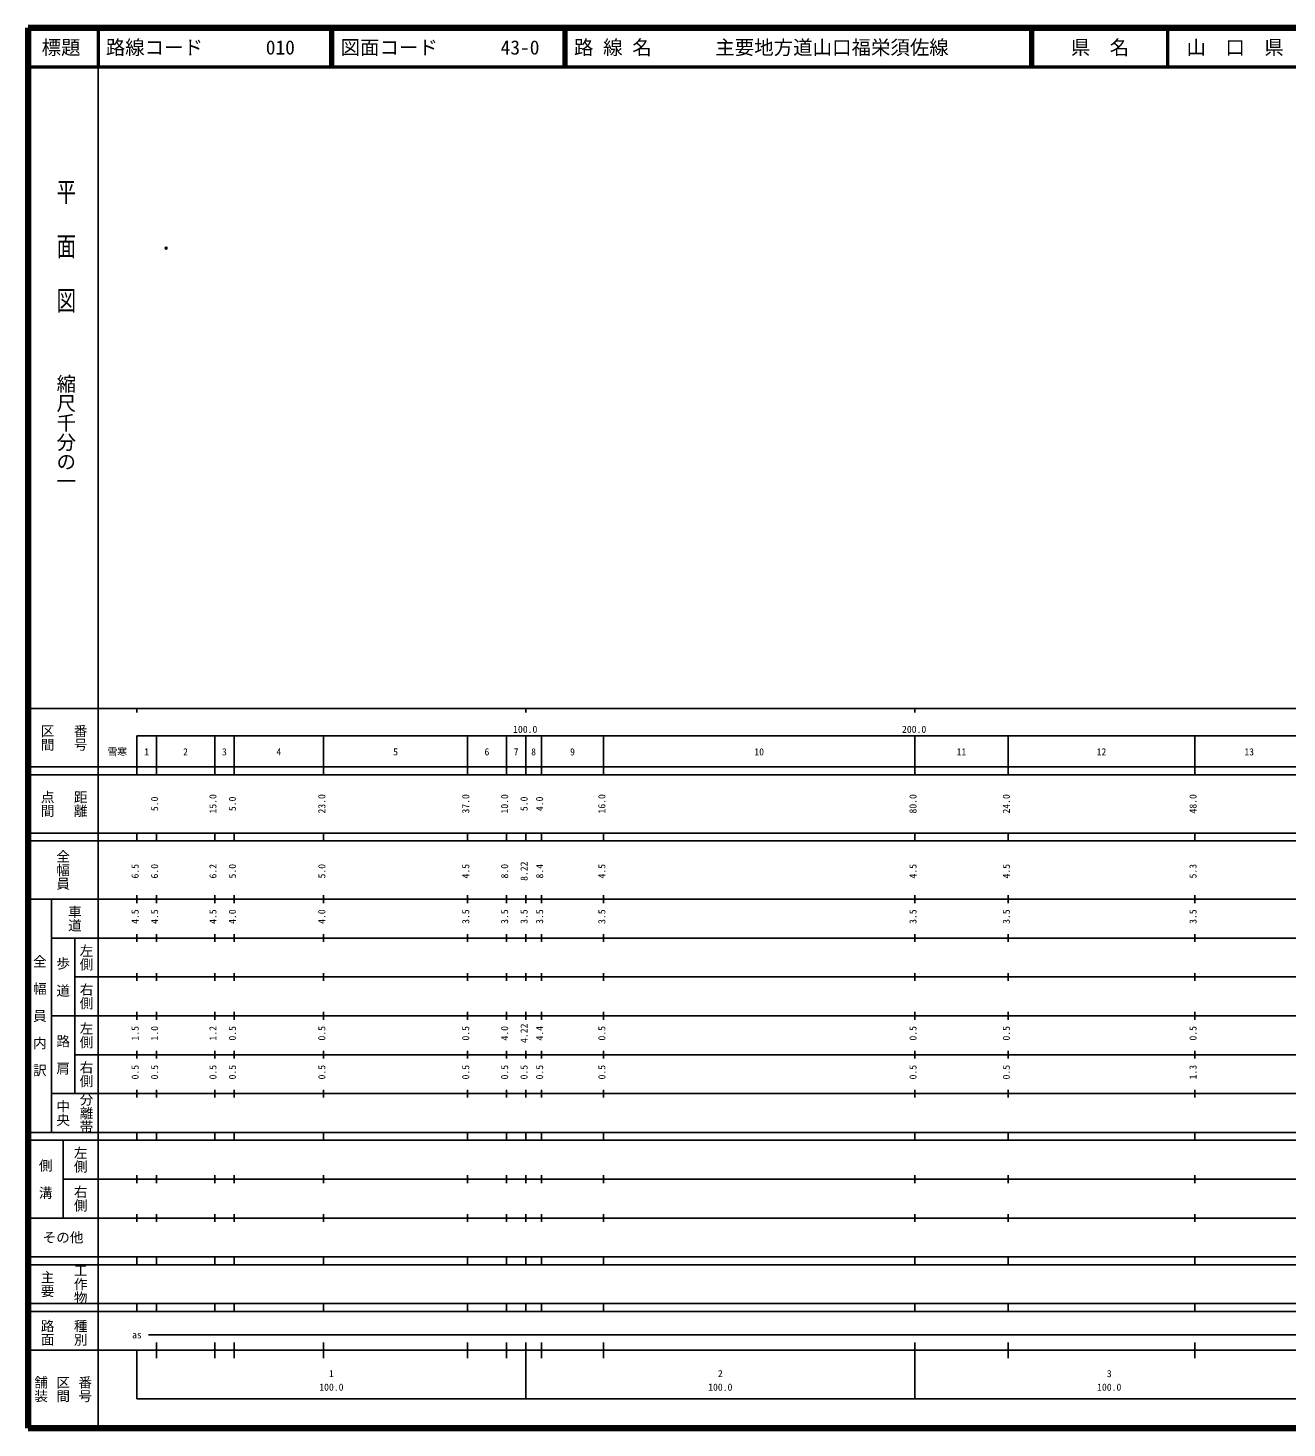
# Model space of a CAD drawing. Units: millimetres on the paper. Extents: x 40 to 680, y 20 to 380.
# Drawn here: x 40 to 363.7, y 20 to 380 of the extents above; entities that cross this region are included whole.
import ezdxf
from ezdxf.enums import TextEntityAlignment as Align

# ---------------------------------------------------------------- set-up
doc = ezdxf.new("R2010")
doc.units = ezdxf.units.MM
doc.header["$PDMODE"] = 32
doc.header["$PDSIZE"] = 0.5
doc.layers.add('M-OTRS', color=6, linetype='Continuous')
doc.layers.add('M-TTL-TXT', color=7, linetype='Continuous')
for name, color, linetype, lineweight in [('M-TTL', 2, 'Continuous', 140), ('M-TTL-BAND', 7, 'Continuous', 25), ('M-TTL-LINE', 7, 'Continuous', 50)]:
    doc.layers.add(name, color=color, linetype=linetype, lineweight=lineweight)
doc.styles.add('@ＭＳ ゴシック', font='')
doc.styles.add('ＭＳ ゴシック', font='')
doc.styles.get('@ＭＳ ゴシック').set_extended_font_data('@MS Gothic')
doc.styles.get('ＭＳ ゴシック').set_extended_font_data('MS Gothic')

msp = doc.modelspace()

# ---------------------------------------------------------------- linework, layer by layer
at = {"layer": 'M-OTRS'}
msp.add_point((75.506, 323.361), dxfattribs=at)
at = {"layer": 'M-TTL'}
for p, q in [((40, 380), (40, 20)), ((680, 380), (40, 380)), ((40, 20), (680, 20))]:
    msp.add_line(p, q, dxfattribs=at)
at = {"layer": 'M-TTL-BAND'}
for p, q in [((58, 370), (58, 20)), ((40, 205), (579, 205)), ((68, 205), (68, 204)), ((168, 205), (168, 204)), ((268, 205), (268, 204)), ((68, 198), (579, 198)), ((68, 198), (68, 188)), ((73, 188), (73, 198)), ((88, 188), (88, 198)), ((93, 188), (93, 198)), ((116, 188), (116, 198)), ((153, 188), (153, 198)), ((163, 188), (163, 198)), ((168, 188), (168, 198)), ((172, 188), (172, 198)), ((188, 188), (188, 198)), ((268, 188), (268, 198)), ((292, 188), (292, 198)), ((340, 188), (340, 198)), ((40, 190), (579, 190)), ((40, 188), (579, 188)), ((40, 173), (579, 173)), ((68, 171), (68, 173)), ((73, 171), (73, 173)), ((88, 171), (88, 173)), ((93, 171), (93, 173)), ((116, 171), (116, 173)), ((153, 171), (153, 173)), ((163, 171), (163, 173)), ((168, 171), (168, 173)), ((172, 171), (172, 173)), ((188, 171), (188, 173)), ((268, 171), (268, 173)), ((292, 171), (292, 173)), ((340, 171), (340, 173)), ((40, 171), (579, 171)), ((40, 156), (579, 156)), ((46, 96), (46, 156)), ((68, 155), (68, 157)), ((73, 155), (73, 157)), ((88, 155), (88, 157)), ((93, 155), (93, 157)), ((116, 155), (116, 157)), ((153, 155), (153, 157)), ((163, 155), (163, 157)), ((168, 155), (168, 157)), ((172, 155), (172, 157)), ((188, 155), (188, 157)), ((268, 155), (268, 157)), ((292, 155), (292, 157)), ((340, 155), (340, 157)), ((46, 146), (579, 146)), ((52, 146), (52, 106)), ((68, 145), (68, 147)), ((73, 145), (73, 147)), ((88, 145), (88, 147)), ((93, 145), (93, 147)), ((116, 145), (116, 147)), ((153, 145), (153, 147)), ((163, 145), (163, 147)), ((168, 145), (168, 147)), ((172, 145), (172, 147)), ((188, 145), (188, 147)), ((268, 145), (268, 147)), ((292, 145), (292, 147)), ((340, 145), (340, 147)), ((68, 135), (68, 137)), ((73, 135), (73, 137)), ((88, 135), (88, 137)), ((93, 135), (93, 137)), ((116, 135), (116, 137)), ((153, 135), (153, 137)), ((163, 135), (163, 137)), ((168, 135), (168, 137)), ((172, 135), (172, 137)), ((188, 135), (188, 137)), ((268, 135), (268, 137)), ((292, 135), (292, 137)), ((340, 135), (340, 137)), ((52, 136), (579, 136)), ((46, 126), (579, 126)), ((68, 125), (68, 127)), ((73, 125), (73, 127)), ((88, 125), (88, 127)), ((93, 125), (93, 127)), ((116, 125), (116, 127)), ((153, 125), (153, 127)), ((163, 125), (163, 127)), ((168, 125), (168, 127)), ((172, 125), (172, 127)), ((188, 125), (188, 127)), ((268, 125), (268, 127)), ((292, 125), (292, 127)), ((340, 125), (340, 127)), ((52, 116), (579, 116)), ((68, 115), (68, 117)), ((73, 115), (73, 117)), ((88, 115), (88, 117)), ((93, 115), (93, 117)), ((116, 115), (116, 117)), ((153, 115), (153, 117)), ((163, 115), (163, 117)), ((168, 115), (168, 117)), ((172, 115), (172, 117)), ((188, 115), (188, 117)), ((268, 115), (268, 117)), ((292, 115), (292, 117)), ((340, 115), (340, 117)), ((46, 106), (579, 106)), ((68, 105), (68, 107)), ((73, 105), (73, 107)), ((88, 105), (88, 107)), ((93, 105), (93, 107)), ((116, 105), (116, 107)), ((153, 105), (153, 107)), ((163, 105), (163, 107)), ((168, 105), (168, 107)), ((172, 105), (172, 107)), ((188, 105), (188, 107)), ((268, 105), (268, 107)), ((292, 105), (292, 107)), ((340, 105), (340, 107)), ((40, 96), (579, 96)), ((40, 94), (579, 94)), ((49, 94), (49, 74)), ((68, 94), (68, 96)), ((73, 94), (73, 96)), ((88, 94), (88, 96)), ((93, 94), (93, 96)), ((116, 94), (116, 96)), ((153, 94), (153, 96)), ((163, 94), (163, 96)), ((168, 94), (168, 96)), ((172, 94), (172, 96)), ((188, 94), (188, 96)), ((268, 94), (268, 96)), ((292, 94), (292, 96)), ((340, 94), (340, 96)), ((49, 84), (579, 84)), ((68, 83), (68, 85)), ((73, 83), (73, 85)), ((88, 83), (88, 85)), ((93, 83), (93, 85)), ((116, 83), (116, 85)), ((153, 83), (153, 85)), ((163, 83), (163, 85)), ((168, 83), (168, 85)), ((172, 83), (172, 85)), ((188, 83), (188, 85)), ((268, 83), (268, 85)), ((292, 83), (292, 85)), ((340, 83), (340, 85)), ((40, 74), (579, 74)), ((68, 73), (68, 75)), ((73, 73), (73, 75)), ((88, 73), (88, 75)), ((93, 73), (93, 75)), ((116, 73), (116, 75)), ((153, 73), (153, 75)), ((163, 73), (163, 75)), ((168, 73), (168, 75)), ((172, 73), (172, 75)), ((188, 73), (188, 75)), ((268, 73), (268, 75)), ((292, 73), (292, 75)), ((340, 73), (340, 75)), ((40, 64), (579, 64)), ((40, 62), (579, 62)), ((68, 62), (68, 64)), ((73, 62), (73, 64)), ((88, 62), (88, 64)), ((93, 62), (93, 64)), ((116, 62), (116, 64)), ((153, 62), (153, 64)), ((163, 62), (163, 64)), ((168, 62), (168, 64)), ((172, 62), (172, 64)), ((188, 62), (188, 64)), ((268, 62), (268, 64)), ((292, 62), (292, 64)), ((340, 62), (340, 64)), ((40, 52), (579, 52)), ((68, 50), (68, 52)), ((73, 50), (73, 52)), ((88, 50), (88, 52)), ((93, 50), (93, 52)), ((116, 50), (116, 52)), ((153, 50), (153, 52)), ((163, 50), (163, 52)), ((168, 50), (168, 52)), ((172, 50), (172, 52)), ((188, 50), (188, 52)), ((268, 50), (268, 52)), ((292, 50), (292, 52)), ((340, 50), (340, 52)), ((40, 50), (579, 50)), ((71, 44), (565, 44)), ((40, 40), (579, 40)), ((68, 40), (68, 27.5)), ((73, 38), (73, 42)), ((88, 38), (88, 42)), ((93, 38), (93, 42)), ((116, 38), (116, 42)), ((153, 38), (153, 42)), ((163, 38), (163, 42)), ((168, 27.5), (168, 42)), ((172, 38), (172, 42)), ((188, 38), (188, 42)), ((268, 27.5), (268, 42)), ((292, 38), (292, 42)), ((340, 38), (340, 42)), ((68, 27.5), (579, 27.5))]:
    msp.add_line(p, q, dxfattribs=at)
at = {"layer": 'M-TTL-LINE'}
for p, q in [((58, 380), (58, 370)), ((117.75, 380), (117.75, 370)), ((118.25, 380), (118.25, 370)), ((177.75, 380), (177.75, 370)), ((178.25, 380), (178.25, 370)), ((297.75, 380), (297.75, 370)), ((298.25, 380), (298.25, 370)), ((333, 380), (333, 370)), ((40, 370), (680, 370))]:
    msp.add_line(p, q, dxfattribs=at)

# ---------------------------------------------------------------- texts
at = {"layer": 'M-TTL-BAND', "style": '@ＭＳ ゴシック', "width": 1.4}
msp.add_text('平  面  図', height=3.666, rotation=270, dxfattribs=at).set_placement((49.777, 306.475), align=Align.MIDDLE_RIGHT)
at = {"layer": 'M-TTL-BAND', "style": '@ＭＳ ゴシック'}
msp.add_text('縮尺千分の一', height=3.666, rotation=270, dxfattribs=at).set_placement((49.777, 261.03), align=Align.MIDDLE_RIGHT)
for s, p in [('区間', (45, 197.5)), ('番号', (53.5, 197.5)), ('点間', (45, 180.5)), ('距離', (53.5, 180.5)), ('全幅員', (49, 163.5)), ('車道', (52, 151)), ('左側', (55, 141)), ('全\u3000幅\u3000員\u3000内\u3000訳', (43, 126)), ('歩\u3000道', (49, 136)), ('右側', (55, 131)), ('左側', (55, 121)), ('路\u3000肩', (49, 116)), ('右側', (55, 111)), ('分離帯', (55, 101)), ('中央', (49, 101)), ('左側', (53.5, 89)), ('側\u3000溝', (44.5, 84)), ('右側', (53.5, 79)), ('工作物', (53.5, 57)), ('主要', (45, 57)), ('路面', (45, 44.5)), ('種別', (53.5, 44.5)), ('舗装', (43.333, 30)), ('区間', (49, 30)), ('番号', (54.667, 30))]:
    msp.add_text(s, height=2.566, rotation=270, dxfattribs=at).set_placement(p, align=Align.MIDDLE_CENTER)
at = {"layer": 'M-TTL-BAND', "style": 'ＭＳ ゴシック'}
for s, p in [('100.0', (167.844, 198.195)), ('200.0', (267.844, 198.195)), ('雪寒', (62.945, 192.405)), ('1', (70.5, 192.405)), ('2', (80.5, 192.405)), ('3', (90.5, 192.405)), ('4', (104.5, 192.405)), ('5', (134.5, 192.405)), ('6', (158, 192.405)), ('7', (165.5, 192.405)), ('8', (170, 192.405)), ('9', (180, 192.405)), ('10', (228, 192.405)), ('11', (280, 192.405)), ('12', (316, 192.405)), ('13', (354, 192.405)), ('as', (68, 42.5)), ('1', (118, 32.523)), ('2', (218, 32.523)), ('3', (318, 32.523)), ('100.0', (118, 29.033)), ('100.0', (218, 29.033)), ('100.0', (318, 29.033))]:
    msp.add_text(s, height=1.833, dxfattribs=at).set_placement(p, align=Align.BOTTOM_CENTER)
for s, p in [('5.0', (74, 180.5)), ('15.0', (89, 180.5)), ('5.0', (94, 180.5)), ('23.0', (117, 180.5)), ('37.0', (154, 180.5)), ('10.0', (164, 180.5)), ('5.0', (169, 180.5)), ('4.0', (173, 180.5)), ('16.0', (189, 180.5)), ('80.0', (269, 180.5)), ('24.0', (293, 180.5)), ('48.0', (341, 180.5)), ('6.5', (69, 163.174)), ('6.0', (74, 163.174)), ('6.2', (89, 163.174)), ('5.0', (94, 163.174)), ('5.0', (117, 163.174)), ('4.5', (154, 163.174)), ('8.0', (164, 163.174)), ('8.22', (169, 163.174)), ('8.4', (173, 163.174)), ('4.5', (189, 163.174)), ('4.5', (269, 163.174)), ('4.5', (293, 163.174)), ('5.3', (341, 163.174)), ('4.5', (69, 151.5)), ('4.5', (74, 151.5)), ('4.5', (89, 151.5)), ('4.0', (94, 151.5)), ('4.0', (117, 151.5)), ('3.5', (154, 151.5)), ('3.5', (164, 151.5)), ('3.5', (169, 151.5)), ('3.5', (173, 151.5)), ('3.5', (189, 151.5)), ('3.5', (269, 151.5)), ('3.5', (293, 151.5)), ('3.5', (341, 151.5)), ('1.5', (69, 121.5)), ('1.0', (74, 121.5)), ('1.2', (89, 121.5)), ('0.5', (94, 121.5)), ('0.5', (117, 121.5)), ('0.5', (154, 121.5)), ('4.0', (164, 121.5)), ('4.22', (169, 121.5)), ('4.4', (173, 121.5)), ('0.5', (189, 121.5)), ('0.5', (269, 121.5)), ('0.5', (293, 121.5)), ('0.5', (341, 121.5)), ('0.5', (69, 111.5)), ('0.5', (74, 111.5)), ('0.5', (89, 111.5)), ('0.5', (94, 111.5)), ('0.5', (117, 111.5)), ('0.5', (154, 111.5)), ('0.5', (164, 111.5)), ('0.5', (169, 111.5)), ('0.5', (173, 111.5)), ('0.5', (189, 111.5)), ('0.5', (269, 111.5)), ('0.5', (293, 111.5)), ('1.3', (341, 111.5))]:
    msp.add_text(s, height=1.833, rotation=90, dxfattribs=at).set_placement(p, align=Align.BOTTOM_CENTER)
msp.add_text('その他', height=2.566, dxfattribs=at).set_placement((49, 69), align=Align.MIDDLE_CENTER)
at = {"layer": 'M-TTL-TXT', "style": 'ＭＳ ゴシック'}
for s, p in [('標題', (48.5, 375)), ('県\u3000名', (315.625, 375)), ('山\u3000口\u3000県', (350.375, 375))]:
    msp.add_text(s, height=3.666, dxfattribs=at).set_placement(p, align=Align.MIDDLE_CENTER)
for s, p in [('路線コード', (60, 375)), ('010', (101.142, 375)), ('図面コード', (120.38, 375)), ('43-0', (161.521, 375)), ('路 線 名', (180.38, 375)), ('主要地方道山口福栄須佐線', (216.734, 375))]:
    msp.add_text(s, height=3.666, dxfattribs=at).set_placement(p, align=Align.MIDDLE_LEFT)

doc.saveas('drawing.dxf')
